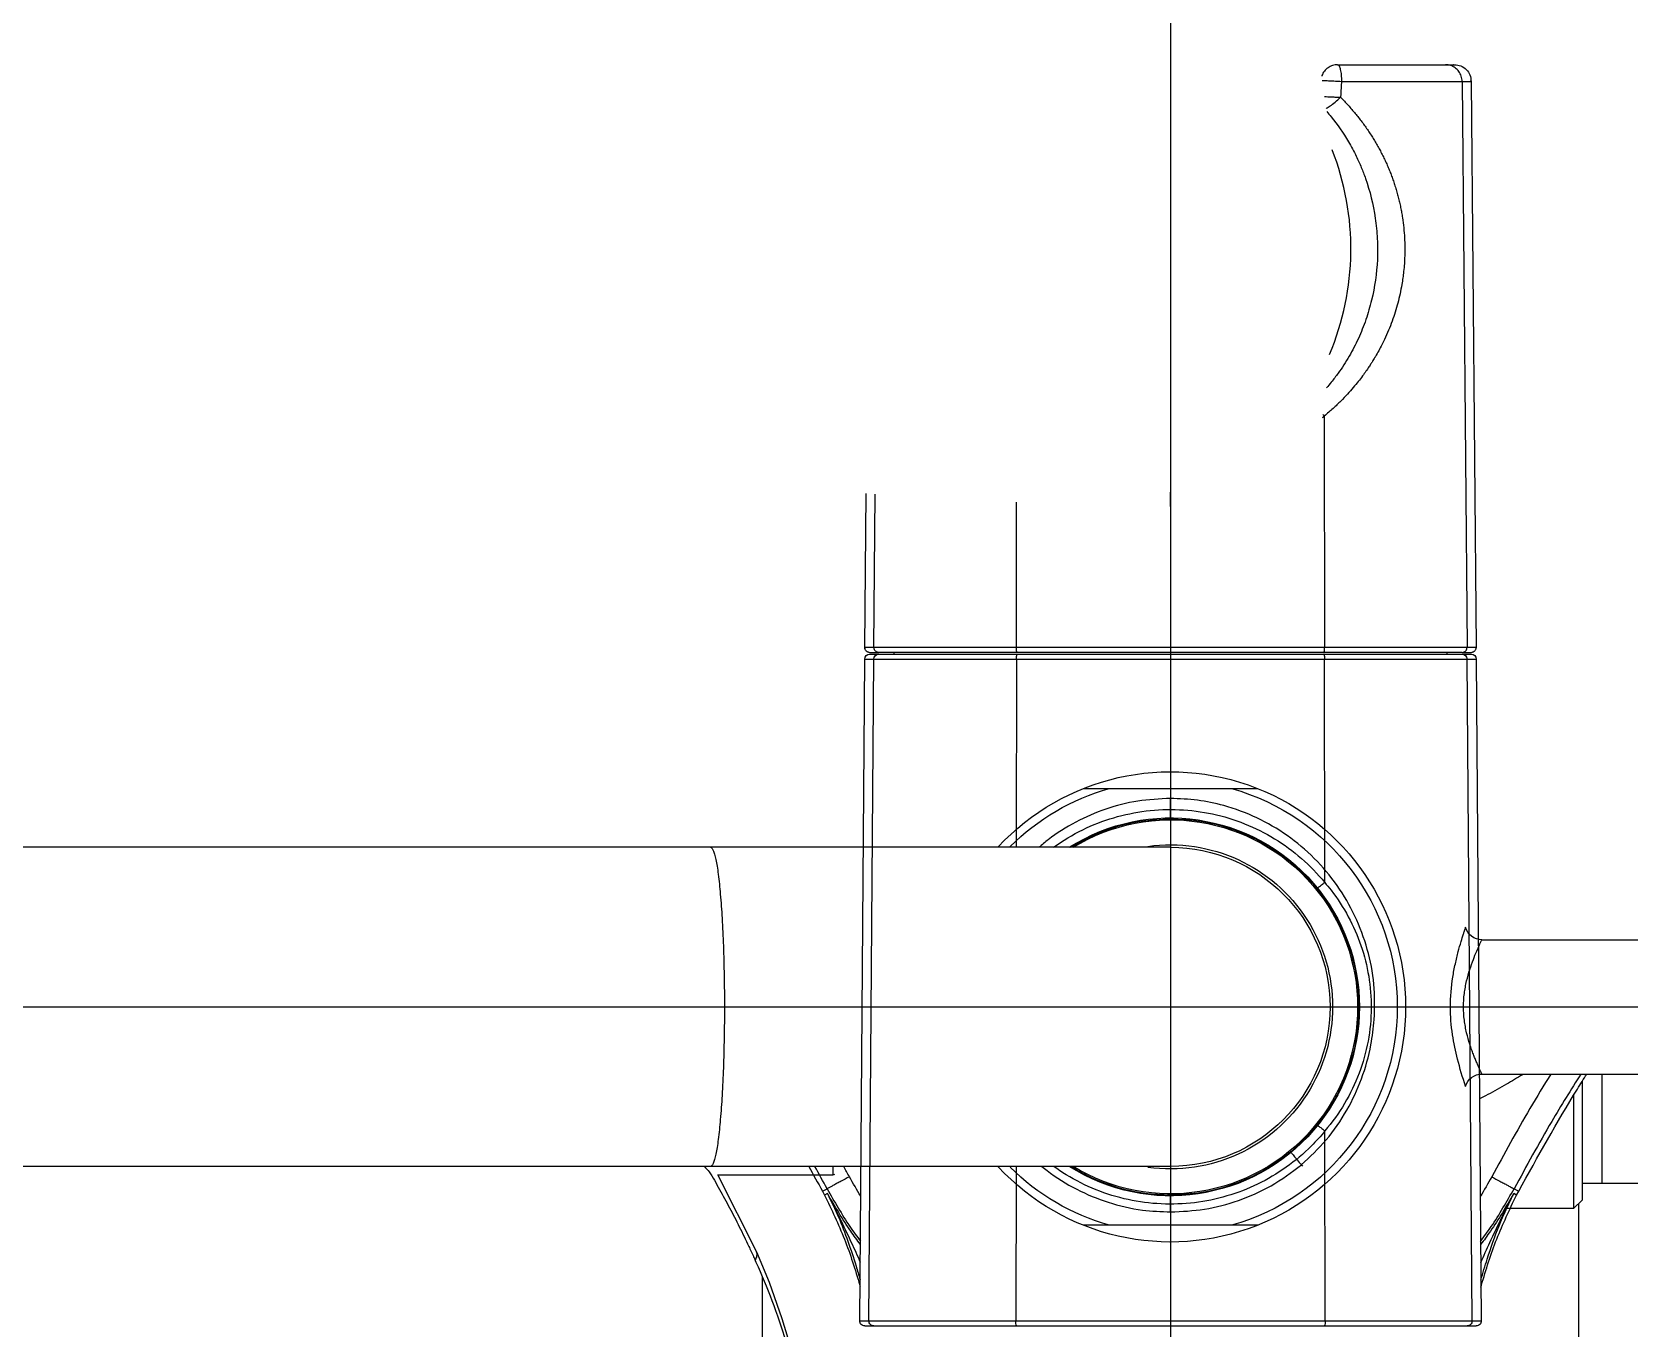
# Model space of a CAD drawing. Header units: millimetres. Extents: x 18456 to 179493, y -203649 to 469211.
# Drawn here: x 103222.5 to 103317.6, y -179253.3 to -179176.1 of the extents above; entities that cross this region are included whole.
import ezdxf

# ---------------------------------------------------------------- set-up
doc = ezdxf.new("R2010")
doc.units = ezdxf.units.MM
doc.layers.add('X-평면도(기본형)$0$FUR', color=6, linetype='Continuous', true_color=0xff00ff)

# ---------------------------------------------------------------- blocks, each defined once
blk = doc.blocks.new('X-평면도(기본형)$0$A$C5C7666B6')
at = {"layer": 'X-평면도(기본형)$0$FUR', "color": 1, "true_color": 0xff0000}
for p, q in [((94.3, 283.569), (94.3, 19.863)), ((600.324, 125.355), (-4.7, 125.355))]:
    blk.add_line(p, q, dxfattribs=at)
at = {"layer": 'X-평면도(기본형)$0$FUR'}
for p, q in [((77.456, 181.455), (77.397, 181.455)), ((76.397, 180.464), (76.103, 146.758)), ((76.457, 180.464), (76.397, 180.464)), ((76.938, 180.464), (76.646, 146.758)), ((85.145, 160.533), (85.13, 146.758)), ((103.47, 146.758), (103.461, 155.407)), ((111.954, 146.758), (111.875, 155.891)), ((112.497, 146.751), (112.417, 155.919)), ((76.163, 146.758), (76.103, 146.758)), ((76.463, 146.455), (76.369, 146.458)), ((77.85, 146.455), (77.85, 146.355)), ((110.75, 146.355), (110.75, 146.455)), ((112.232, 146.458), (112.137, 146.455)), ((112.437, 146.758), (112.497, 146.758)), ((76.1, 146.058), (75.802, 106.658)), ((76.644, 146.058), (76.1, 146.058)), ((76.348, 106.658), (76.644, 146.058)), ((76.942, 146.355), (76.4, 146.355)), ((85.13, 146.058), (76.644, 146.058)), ((85.165, 146.355), (76.942, 146.355)), ((103.47, 146.058), (85.13, 146.058)), ((103.435, 146.355), (85.165, 146.355)), ((111.658, 146.355), (103.435, 146.355)), ((103.47, 146.058), (103.48, 134.855)), ((111.956, 146.058), (103.47, 146.058)), ((112.2, 146.355), (111.658, 146.355)), ((112.252, 106.658), (111.956, 146.058)), ((112.5, 146.058), (111.956, 146.058)), ((112.798, 106.658), (112.5, 146.058)), ((94.294, 137.544), (94.294, 137.765)), ((94.294, 137.324), (94.294, 137.544)), ((94.294, 137.114), (94.294, 137.324)), ((94.294, 136.927), (94.294, 137.114)), ((94.294, 136.77), (94.294, 136.927)), ((94.294, 136.652), (94.294, 136.77)), ((94.294, 136.578), (94.294, 136.652)), ((94.294, 136.553), (94.294, 136.578)), ((94.3, 134.855), (499.834, 134.855)), ((75.773, 129.355), (58.5, 129.355)), ((75.773, 121.355), (58.5, 121.355)), ((68.6, 114.855), (68.6, 121.355)), ((69.8, 120.909), (69.8, 113.855)), ((70.3, 120.094), (70.3, 113.355)), ((76.728, 120.616), (76.736, 120.641)), ((94.3, 115.855), (499.834, 115.855)), ((114.4, 115.855), (114.4, 115.355)), ((121.253, 115.355), (114.4, 115.355)), ((121.264, 115.378), (118.944, 110.776)), ((69.8, 114.855), (56.6, 114.855)), ((73.842, 114.527), (73.571, 114.383)), ((73.7, 114.142), (73.571, 114.383)), ((73.7, 114.142), (73.868, 114.234)), ((94.294, 113.143), (94.294, 114.143)), ((114.721, 114.234), (114.889, 114.142)), ((115.018, 114.383), (114.747, 114.527)), ((115.018, 114.383), (114.889, 114.142)), ((69.8, 113.855), (70.3, 113.355)), ((70, 113.655), (70, 80.905)), ((70.3, 113.355), (74.3, 113.355)), ((118.943, 110.775), (118.944, 110.776)), ((119.024, 110.255), (118.983, 110.162)), ((118.6, 109.292), (118.6, 49.709)), ((76.348, 106.658), (75.802, 106.658)), ((85.095, 106.658), (76.348, 106.658)), ((103.505, 106.658), (85.095, 106.658)), ((112.252, 106.658), (103.505, 106.658)), ((112.798, 106.658), (112.252, 106.658)), ((76.646, 106.355), (76.102, 106.355)), ((85.13, 106.355), (76.646, 106.355)), ((103.47, 106.355), (85.13, 106.355)), ((111.954, 106.355), (103.47, 106.355)), ((112.498, 106.355), (111.954, 106.355))]:
    blk.add_line(p, q, dxfattribs=at)
at = {"layer": 'X-평면도(기본형)$0$FUR', "color": 8, "true_color": 0x808080}
for p, q in [((85.118, 132.764), (85.13, 146.058)), ((99.496, 138.355), (89.104, 138.355)), ((85.095, 106.658), (85.105, 117.97)), ((86.508, 115.948), (86.445, 115.871)), ((103.497, 115.855), (103.505, 106.658)), ((89.104, 112.355), (99.496, 112.355))]:
    blk.add_line(p, q, dxfattribs=at)
at = {"layer": 'X-평면도(기본형)$0$FUR'}
blk.add_lwpolyline([(118.943, 110.775), (118.198, 108.958), (117.441, 106.793), (116.869, 104.916)], dxfattribs=at)
at = {"layer": 'X-평면도(기본형)$0$FUR', "color": 8, "true_color": 0x808080, "extrusion": (0, 0, -1)}
blk.add_arc((-99.699, 170.486), 16.14, 337.10446, 21.43631, dxfattribs=at)
at = {"layer": 'X-평면도(기본형)$0$FUR'}
for centre, radius, start, end in [((76.4, 146.055), 0.3, 90, 179.56667), ((76.943, 146.056), 0.299, 90.20002, 179.76952), ((85.785, 146.131), 0.659, 160.0733, 186.35585), ((102.815, 146.131), 0.659, 353.64342, 19.92743), ((111.657, 146.056), 0.299, 0.23048, 89.80034), ((112.2, 146.055), 0.3, 0.43333, 90), ((94.3, 125.355), 9.65, 81.99399, 278.00601), ((94.3, 125.355), 9.5, 90, 270), ((75.763, 130.355), 1, 270, 344.90459), ((75.763, 120.355), 1, 15.09541, 90), ((114.4, 115.855), 0.5, 258, 270), ((76.102, 106.655), 0.3, 179.56667, 270), ((76.647, 106.654), 0.299, 179.36831, 269.79613), ((85.763, 106.583), 0.672, 173.60156, 199.76782), ((102.837, 106.583), 0.672, 340.23235, 6.39862), ((111.953, 106.654), 0.299, 270.20387, 0.63169), ((112.498, 106.655), 0.3, 270, 0.43333)]:
    blk.add_arc(centre, radius, start, end, dxfattribs=at)
at = {"layer": 'X-평면도(기본형)$0$FUR', "color": 8, "true_color": 0x808080}
for centre, radius, start, end in [((94.3, 125.355), 14, 42.90774, 317.09226), ((94.3, 125.355), 13.5, 105.64247, 254.35753), ((94.3, 125.355), 13.5, 45.00492, 74.35753), ((94.3, 125.355), 11.25, 57.61247, 302.38753), ((94.294, 125.355), 11.135, 58.55477, 301.44523), ((94.3, 125.355), 13.5, 285.64247, 314.99508)]:
    blk.add_arc(centre, radius, start, end, dxfattribs=at)
at = {"layer": 'X-평면도(기본형)$0$FUR'}
for points, knots in [([(77.397, 181.455), (77.266, 181.44), (77.006, 181.411), (76.676, 181.182), (76.445, 180.855), (76.413, 180.594), (76.397, 180.464)], [0, 0, 0, 0, 0.250001, 0.5, 0.749998, 1, 1, 1, 1]), ([(76.938, 180.464), (76.939, 180.568), (76.956, 180.672), (77.021, 180.87), (77.07, 180.963), (77.192, 181.131), (77.266, 181.205), (77.434, 181.327), (77.527, 181.375), (77.724, 181.439), (77.828, 181.455), (77.931, 181.455)], [0, 0, 0, 0, 0.2, 0.2, 0.4, 0.4, 0.6, 0.6, 0.8, 0.8, 1, 1, 1, 1]), ([(77.931, 181.455), (77.72, 181.455), (77.403, 181.455), (77.443, 181.455), (77.456, 181.455)], [0, 0, 0, 0, 0.666627, 1, 1, 1, 1]), ([(84.351, 181.455), (83.786, 181.455), (83.218, 181.455), (81.843, 181.455), (81.05, 181.455), (79.709, 181.455), (79.144, 181.455), (78.316, 181.455), (78.042, 181.455), (77.931, 181.455)], [0, 0, 0, 0, 0.173987, 0.173987, 0.456144, 0.456144, 0.738301, 0.738301, 1.020457, 1.020457, 1.020457, 1.020457]), ([(84.351, 181.455), (84.344, 181.454), (84.329, 181.453), (84.309, 181.44), (84.292, 181.422), (84.277, 181.402), (84.253, 181.363), (84.223, 181.292), (84.188, 181.166), (84.159, 181.014), (84.138, 180.838), (84.125, 180.653), (84.123, 180.526), (84.122, 180.464)], [0, 0, 0, 0, 0.0632772, 0.1199454, 0.1699939, 0.2134243, 0.2502462, 0.3814301, 0.5001633, 0.6307402, 0.7573102, 0.8802502, 1, 1, 1, 1]), ([(84.351, 181.455), (84.452, 181.455), (84.553, 181.44), (84.747, 181.379), (84.839, 181.334), (85.005, 181.219), (85.079, 181.148), (85.203, 180.988), (85.253, 180.899), (85.292, 180.795), (85.295, 180.785), (85.298, 180.776)], [0, 0, 0, 0, 0.2, 0.2, 0.4, 0.4, 0.6, 0.6, 0.8, 0.8, 0.8194978, 0.8194978, 0.8194978, 0.8194978]), ([(76.938, 180.464), (76.724, 180.464), (76.404, 180.464), (76.444, 180.464), (76.457, 180.464)], [0, 0, 0, 0, 0.666667, 1, 1, 1, 1]), ([(84.122, 180.464), (83.19, 180.464), (82.293, 180.464), (80.647, 180.464), (79.9, 180.464), (78.625, 180.464), (78.097, 180.464), (77.31, 180.464), (77.051, 180.464), (76.938, 180.464)], [0, 0, 0, 0, 0.25, 0.25, 0.5, 0.5, 0.75, 0.75, 1, 1, 1, 1]), ([(85.261, 180.512), (85.22, 180.512), (85.166, 180.511), (85.022, 180.506), (84.926, 180.503), (84.714, 180.494), (84.598, 180.489), (84.36, 180.477), (84.239, 180.471), (84.122, 180.464)], [0.2354294, 0.2354294, 0.2354294, 0.2354294, 0.4, 0.4, 0.6, 0.6, 0.8, 0.8, 1, 1, 1, 1]), ([(84.122, 180.464), (84.126, 180.401), (84.129, 180.338), (84.148, 180.021), (84.163, 179.766), (84.178, 179.512)], [1.65944625, 1.65944625, 1.65944625, 1.65944625, 1.67833188, 1.67833188, 1.75485151, 1.75485151, 1.75485151, 1.75485151]), ([(85.125, 179.555), (85.093, 179.554), (85.004, 179.551), (84.837, 179.545), (84.66, 179.537), (84.531, 179.53), (84.456, 179.527), (84.4, 179.524), (84.344, 179.521), (84.291, 179.518), (84.236, 179.515), (84.199, 179.513), (84.178, 179.512)], [0.4226013, 0.4226013, 0.4226013, 0.4226013, 0.4999817, 0.6248691, 0.7497584, 0.8122995, 0.8435822, 0.8748658, 0.9061502, 0.9374344, 0.9641362, 1, 1, 1, 1]), ([(85.026, 178.855), (85.023, 178.856), (85.02, 178.857), (84.957, 178.888), (84.879, 178.938), (84.698, 179.066), (84.596, 179.145), (84.386, 179.32), (84.279, 179.416), (84.178, 179.512)], [0.2382534, 0.2382534, 0.2382534, 0.2382534, 0.25, 0.25, 0.5, 0.5, 0.75, 0.75, 1, 1, 1, 1]), ([(94.294, 155.147), (94.294, 155.261), (94.294, 155.496), (94.294, 155.782), (94.294, 155.973), (94.294, 155.996), (94.294, 156.008)], [0, 0, 0, 0, 0.244852, 0.504088, 0.761077, 1, 1, 1, 1]), ([(76.103, 146.758), (76.107, 146.713), (76.113, 146.653), (76.16, 146.579), (76.19, 146.546), (76.207, 146.53), (76.217, 146.521), (76.226, 146.515), (76.232, 146.51), (76.238, 146.506), (76.247, 146.5), (76.258, 146.494), (76.275, 146.484), (76.295, 146.476), (76.328, 146.464), (76.353, 146.459), (76.364, 146.458), (76.369, 146.458)], [0, 0, 0, 0, 0.2838117, 0.3848772, 0.4191184, 0.4320017, 0.4425615, 0.4473442, 0.4520798, 0.4570305, 0.4624524, 0.4754947, 0.4924677, 0.5409015, 0.6117077, 0.8309336, 1, 1, 1, 1]), ([(76.163, 146.758), (76.15, 146.758), (76.109, 146.758), (76.431, 146.758), (76.646, 146.758)], [0, 0, 0, 0, 0.333333, 1, 1, 1, 1]), ([(76.944, 146.455), (76.729, 146.455), (76.414, 146.455), (76.451, 146.455), (76.463, 146.455)], [0, 0, 0, 0, 0.681666, 1, 1, 1, 1]), ([(76.646, 146.758), (76.773, 146.758), (77.081, 146.758), (78.022, 146.758), (78.656, 146.758), (80.181, 146.758), (81.071, 146.758), (83.011, 146.758), (84.06, 146.758), (85.13, 146.758)], [0, 0, 0, 0, 0.25, 0.25, 0.5, 0.5, 0.75, 0.75, 1, 1, 1, 1]), ([(76.944, 146.455), (76.912, 146.455), (76.881, 146.46), (76.821, 146.48), (76.793, 146.495), (76.743, 146.532), (76.72, 146.555), (76.684, 146.606), (76.669, 146.635), (76.65, 146.695), (76.646, 146.726), (76.646, 146.758)], [0, 0, 0, 0, 0.2, 0.2, 0.4, 0.4, 0.6, 0.6, 0.8, 0.8, 1, 1, 1, 1]), ([(76.944, 146.455), (77.068, 146.455), (77.374, 146.455), (78.3, 146.455), (78.932, 146.455), (80.431, 146.455), (81.319, 146.455), (83.177, 146.455), (84.17, 146.455), (85.166, 146.455)], [0, 0, 0, 0, 0.315536, 0.315536, 0.631073, 0.631073, 0.946609, 0.946609, 1.247474, 1.247474, 1.247474, 1.247474]), ([(85.13, 146.758), (88.165, 146.758), (91.233, 146.758), (95.834, 146.758), (97.367, 146.758), (99.662, 146.758), (100.807, 146.758), (101.95, 146.758), (102.71, 146.758), (103.089, 146.758), (103.47, 146.758)], [0, 0, 0, 0, 0.5, 0.5, 0.75, 0.75, 0.875, 0.9375, 0.9375, 1, 1, 1, 1]), ([(85.166, 146.455), (85.162, 146.455), (85.158, 146.46), (85.151, 146.48), (85.148, 146.495), (85.142, 146.532), (85.139, 146.555), (85.135, 146.606), (85.133, 146.635), (85.131, 146.695), (85.13, 146.726), (85.13, 146.758)], [0, 0, 0, 0, 0.2, 0.2, 0.4, 0.4, 0.6, 0.6, 0.8, 0.8, 1, 1, 1, 1]), ([(85.166, 146.455), (87.007, 146.455), (88.856, 146.455), (92.56, 146.455), (94.416, 146.455), (98.664, 146.455), (101.056, 146.455), (103.434, 146.455)], [0, 0, 0, 0, 0.556142, 0.556142, 1.112284, 1.112284, 1.830937, 1.830937, 1.830937, 1.830937]), ([(103.434, 146.455), (103.438, 146.455), (103.442, 146.46), (103.449, 146.48), (103.452, 146.495), (103.458, 146.532), (103.461, 146.555), (103.465, 146.606), (103.467, 146.635), (103.469, 146.695), (103.47, 146.726), (103.47, 146.758)], [0, 0, 0, 0, 0.2, 0.2, 0.4, 0.4, 0.6, 0.6, 0.8, 0.8, 1, 1, 1, 1]), ([(103.434, 146.455), (104.479, 146.455), (105.516, 146.455), (107.405, 146.455), (108.282, 146.455), (109.758, 146.455), (110.377, 146.455), (111.253, 146.455), (111.538, 146.455), (111.656, 146.455)], [0, 0, 0, 0, 0.315536, 0.315536, 0.631073, 0.631073, 0.946609, 0.946609, 1.247474, 1.247474, 1.247474, 1.247474]), ([(103.47, 146.758), (104.54, 146.758), (105.589, 146.758), (107.529, 146.758), (108.419, 146.758), (109.944, 146.758), (110.578, 146.758), (111.519, 146.758), (111.827, 146.758), (111.954, 146.758)], [0, 0, 0, 0, 0.25, 0.25, 0.5, 0.5, 0.75, 0.75, 1, 1, 1, 1]), ([(111.656, 146.455), (111.688, 146.455), (111.719, 146.46), (111.779, 146.48), (111.807, 146.495), (111.857, 146.532), (111.88, 146.555), (111.916, 146.606), (111.931, 146.635), (111.95, 146.695), (111.954, 146.726), (111.954, 146.758)], [0, 0, 0, 0, 0.2, 0.2, 0.4, 0.4, 0.6, 0.6, 0.8, 0.8, 1, 1, 1, 1]), ([(112.137, 146.455), (112.147, 146.455), (112.182, 146.455), (111.873, 146.455), (111.656, 146.455)], [0, 0, 0, 0, 0.297847, 1, 1, 1, 1]), ([(111.954, 146.758), (112.169, 146.758), (112.491, 146.758), (112.45, 146.758), (112.437, 146.758)], [0, 0, 0, 0, 0.666667, 1, 1, 1, 1]), ([(112.232, 146.458), (112.24, 146.459), (112.255, 146.46), (112.291, 146.469), (112.328, 146.484), (112.363, 146.505), (112.38, 146.518), (112.392, 146.528), (112.404, 146.538), (112.42, 146.554), (112.448, 146.588), (112.489, 146.661), (112.494, 146.717), (112.497, 146.758)], [0, 0, 0, 0, 0.229818, 0.451038, 0.581782, 0.620062, 0.634264, 0.646309, 0.657415, 0.668848, 0.696001, 0.774388, 1, 1, 1, 1]), ([(121.685, 134.855), (121.654, 134.855), (121.605, 134.817), (121.559, 134.748), (121.5, 134.628), (121.434, 134.42), (121.36, 134.106), (121.288, 133.708), (121.19, 133.022), (121.086, 131.989), (120.987, 130.567), (120.913, 128.945), (120.868, 127.185), (120.857, 125.973), (120.857, 125.355)], [0, 0, 0, 0, 0.09316, 0.163051, 0.252255, 0.492104, 0.815368, 1.220683, 1.705011, 2.893102, 4.336378, 5.98058, 7.763309, 9.616764, 9.616764, 9.616764, 9.616764]), ([(85.565, 132.445), (85.563, 132.442), (85.553, 132.445), (85.521, 132.463), (85.497, 132.477), (85.44, 132.516), (85.406, 132.54), (85.331, 132.596), (85.29, 132.627), (85.205, 132.694), (85.161, 132.729), (85.118, 132.764)], [-0.000003, -0.000003, -0.000003, -0.000003, 0.199993, 0.199993, 0.399995, 0.399995, 0.599997, 0.599997, 0.799998, 0.799998, 1, 1, 1, 1]), ([(76.855, 125.355), (76.855, 125.62), (76.821, 126.14), (76.684, 126.885), (76.493, 127.561), (76.285, 128.149), (76.088, 128.634), (75.943, 128.965), (75.851, 129.166), (75.806, 129.263), (75.777, 129.322), (75.766, 129.349), (75.763, 129.355)], [0, 0, 0, 0, 0.794228, 1.558423, 2.267341, 2.89886, 3.430061, 3.836063, 3.984336, 4.09237, 4.158164, 4.180191, 4.180191, 4.180191, 4.180191]), ([(77.636, 125.355), (77.635, 125.946), (77.562, 126.811), (77.353, 127.9), (77.181, 128.608), (77.014, 129.2), (76.887, 129.608), (76.807, 129.858), (76.762, 129.987), (76.741, 130.063), (76.728, 130.095)], [0, 0, 0, 0, 1.771072, 2.590145, 3.327868, 3.953884, 4.435438, 4.611929, 4.74071, 4.845522, 4.845522, 4.845522, 4.845522]), ([(75.763, 121.355), (75.761, 121.356), (75.77, 121.366), (75.771, 121.377), (75.786, 121.404), (75.801, 121.438), (75.822, 121.482), (75.858, 121.56), (75.912, 121.679), (75.988, 121.848), (76.075, 122.049), (76.171, 122.28), (76.273, 122.539), (76.378, 122.825), (76.521, 123.248), (76.684, 123.826), (76.821, 124.571), (76.855, 125.091), (76.855, 125.355)], [0, 0, 0, 0, 0.005506, 0.022025, 0.049526, 0.087819, 0.136673, 0.195852, 0.344122, 0.529886, 0.75013, 1.00169, 1.281362, 1.586071, 1.912942, 2.621855, 3.386049, 4.18028, 4.18028, 4.18028, 4.18028]), ([(76.736, 120.641), (76.912, 121.167), (77.219, 122.174), (77.551, 123.748), (77.635, 124.8), (77.636, 125.355)], [0, 0, 0, 0, 1.665758, 3.153867, 4.8189, 4.8189, 4.8189, 4.8189]), ([(120.857, 125.355), (120.857, 124.738), (120.868, 123.525), (120.913, 121.766), (120.987, 120.144), (121.086, 118.722), (121.19, 117.688), (121.288, 117.003), (121.36, 116.605), (121.434, 116.29), (121.5, 116.083), (121.559, 115.963), (121.605, 115.894), (121.654, 115.855), (121.685, 115.855)], [0, 0, 0, 0, 1.853456, 3.636185, 5.280387, 6.723662, 7.911753, 8.396081, 8.801396, 9.12466, 9.364509, 9.453713, 9.523605, 9.616764, 9.616764, 9.616764, 9.616764]), ([(73.571, 114.383), (72.434, 116.427), (71.126, 118.776), (69.707, 121.059), (69.521, 121.355)], [0, 0, 0, 0, 0.3331978, 0.383066, 0.383066, 0.383066, 0.383066]), ([(69.868, 121.355), (70.459, 120.422), (71.851, 118.186), (73.111, 115.871), (73.842, 114.527)], [0.1390638, 0.1390638, 0.1390638, 0.1390638, 0.5, 1, 1, 1, 1]), ([(71.649, 121.355), (72.074, 120.674), (73.306, 118.666), (74.432, 116.597), (75.174, 115.232)], [0.2414288, 0.2414288, 0.2414288, 0.2414288, 0.5, 1, 1, 1, 1]), ([(73.28, 121.355), (73.301, 121.343), (73.639, 121.136), (74.346, 120.718), (75.203, 120.243), (75.74, 119.959), (75.902, 119.875)], [0.1926406, 0.1926406, 0.1926406, 0.1926406, 0.1967999, 0.2597338, 0.3316489, 0.3626308, 0.3626308, 0.3626308, 0.3626308]), ([(75.174, 115.232), (75.008, 115.144), (74.753, 115.009), (74.446, 114.847), (74.234, 114.734), (74.062, 114.643), (73.894, 114.554), (73.863, 114.538), (73.842, 114.527)], [0, 0, 0, 0, 0.239696, 0.368512, 0.499999, 0.631486, 0.760301, 1, 1, 1, 1]), ([(113.414, 115.232), (113.581, 115.144), (113.836, 115.009), (114.144, 114.846), (114.356, 114.734), (114.527, 114.643), (114.695, 114.554), (114.726, 114.538), (114.747, 114.527)], [0, 0, 0, 0, 0.240052, 0.368975, 0.500495, 0.631944, 0.760658, 1, 1, 1, 1]), ([(122.052, 115.855), (122.051, 115.854), (122.05, 115.853), (122.049, 115.852), (121.951, 115.747), (121.853, 115.641), (121.766, 115.529), (121.645, 115.373), (121.438, 115.021), (121.155, 114.48), (120.846, 113.939), (120.546, 113.392), (120.256, 112.832), (119.867, 112.069), (119.592, 111.486), (119.407, 111.096)], [-0.433045, -0.433045, -0.433045, -0.433045, -0.427923, -0.427923, -0.427923, 0, 0, 0, 0.591636, 1.217745, 1.835703, 2.457894, 3.090241, 3.728333, 5.024616, 5.024616, 5.024616, 5.024616]), ([(75.817, 108.666), (75.807, 108.704), (75.534, 109.673), (74.942, 111.547), (74.113, 113.281), (73.7, 114.142)], [0.6608901, 0.6608901, 0.6608901, 0.6608901, 0.6677424, 0.8349282, 1, 1, 1, 1]), ([(75.838, 111.387), (75.62, 111.675), (74.897, 112.685), (74.28, 113.762), (73.842, 114.527)], [0.92573527, 0.92573527, 0.92573527, 0.92573527, 0.94732974, 1, 1, 1, 1]), ([(73.868, 114.234), (74.314, 113.476), (74.926, 112.434), (75.637, 111.459), (75.837, 111.198)], [0, 0, 0, 0, 0.05287601, 0.0726415, 0.0726415, 0.0726415, 0.0726415]), ([(75.828, 110.122), (75.651, 110.529), (75.017, 111.94), (74.347, 113.277), (73.868, 114.234)], [0.6428681, 0.6428681, 0.6428681, 0.6428681, 0.7445637, 1, 1, 1, 1]), ([(75.821, 109.087), (75.7, 109.511), (75.36, 110.634), (74.746, 112.398), (74.166, 113.611), (73.868, 114.234)], [0.5416296, 0.5416296, 0.5416296, 0.5416296, 0.6432602, 0.8169239, 1, 1, 1, 1]), ([(114.747, 114.527), (114.309, 113.762), (113.695, 112.69), (112.976, 111.685), (112.762, 111.402)], [0, 0, 0, 0, 0.05267022, 0.0739003, 0.0739003, 0.0739003, 0.0739003]), ([(112.763, 111.212), (112.959, 111.468), (113.666, 112.44), (114.275, 113.476), (114.721, 114.234)], [0.92772234, 0.92772234, 0.92772234, 0.92772234, 0.94712407, 1, 1, 1, 1]), ([(114.721, 114.234), (114.242, 113.277), (113.575, 111.948), (112.945, 110.546), (112.771, 110.147)], [0, 0, 0, 0, 0.2554281, 0.3550395, 0.3550395, 0.3550395, 0.3550395]), ([(114.721, 114.234), (114.497, 113.777), (114.058, 112.882), (113.506, 111.433), (113.088, 110.177), (112.856, 109.397), (112.779, 109.127)], [0, 0, 0, 0, 0.1354563, 0.2652998, 0.3906778, 0.4552987, 0.4552987, 0.4552987, 0.4552987]), ([(114.889, 114.142), (114.476, 113.281), (113.646, 111.547), (113.059, 109.686), (112.789, 108.73), (112.782, 108.705)], [0, 0, 0, 0, 0.1650713, 0.3322583, 0.3367979, 0.3367979, 0.3367979, 0.3367979]), ([(119.024, 110.255), (118.974, 110.337), (118.897, 110.505), (118.909, 110.697), (118.943, 110.775)], [0, 0, 0, 0, 0.28803, 0.5412069, 0.5412069, 0.5412069, 0.5412069]), ([(119.407, 111.096), (119.309, 110.888), (119.177, 110.61), (119.054, 110.327), (119.024, 110.255)], [0, 0, 0, 0, 0.6897011, 0.9236494, 0.9236494, 0.9236494, 0.9236494]), ([(118.983, 110.162), (118.64, 109.408), (117.992, 107.857), (117.455, 106.265), (117.202, 105.453)], [0, 0, 0, 0, 2.484401, 5.037105, 5.037105, 5.037105, 5.037105])]:
    blk.add_open_spline(points, degree=3, knots=knots, dxfattribs=at)
at = {"layer": 'X-평면도(기본형)$0$FUR', "color": 8, "true_color": 0x808080}
for points, knots in [([(84.178, 179.512), (84.101, 179.434), (83.947, 179.279), (83.724, 179.04), (83.507, 178.796), (83.298, 178.551), (83.097, 178.302), (82.903, 178.05), (82.715, 177.793), (82.535, 177.533), (82.36, 177.269), (82.193, 177.001), (82.032, 176.73), (81.879, 176.455), (81.732, 176.178), (81.593, 175.898), (81.461, 175.616), (81.336, 175.331), (81.218, 175.044), (81.108, 174.755), (81.005, 174.462), (80.91, 174.166), (80.821, 173.867), (80.739, 173.565), (80.665, 173.261), (80.599, 172.956), (80.54, 172.648), (80.44, 172.047), (80.35, 171.187), (80.34, 170.116), (80.404, 169.189), (80.534, 168.249), (80.751, 167.256), (81.094, 166.163), (81.437, 165.345), (81.78, 164.646), (81.973, 164.295), (82.132, 164.025), (82.181, 163.944), (82.257, 163.819), (82.362, 163.652), (82.499, 163.443), (82.67, 163.193), (82.879, 162.904), (83.129, 162.579), (83.425, 162.219), (83.77, 161.828), (84.17, 161.411), (84.629, 160.971), (84.968, 160.683), (85.145, 160.533)], [0, 0, 0, 0, 0.015128, 0.030373, 0.045591, 0.06064, 0.075525, 0.090413, 0.105302, 0.120186, 0.135058, 0.149911, 0.164737, 0.17953, 0.194283, 0.208987, 0.223637, 0.238224, 0.252743, 0.267231, 0.281734, 0.296245, 0.310754, 0.325254, 0.339736, 0.354195, 0.368624, 0.383017, 0.438322, 0.487175, 0.529742, 0.565863, 0.618106, 0.670851, 0.726356, 0.74318, 0.781021, 0.783076, 0.787545, 0.794428, 0.803737, 0.8155, 0.82974, 0.846476, 0.865726, 0.887505, 0.91182, 0.938673, 0.968064, 1, 1, 1, 1]), ([(85, 178.673), (84.91, 178.569), (84.431, 177.997), (83.82, 177.115), (83.267, 176.082), (82.938, 175.35), (82.48, 174.155), (82.128, 172.732), (81.967, 171.092), (81.963, 169.443), (82.197, 167.811), (82.651, 166.265), (83.024, 165.333), (83.375, 164.614), (83.663, 164.088), (83.977, 163.577), (84.329, 163.062), (84.676, 162.608), (84.915, 162.323), (85.012, 162.211)], [0.0106723, 0.0106723, 0.0106723, 0.0106723, 0.0317851, 0.1255407, 0.1765197, 0.2143484, 0.2506053, 0.3754017, 0.4380418, 0.5004597, 0.6249028, 0.6874478, 0.7501962, 0.7814395, 0.8126376, 0.843868, 0.875192, 0.909558, 0.9324394, 0.9324394, 0.9324394, 0.9324394]), ([(82.165, 124.599), (82.15, 125.303), (82.12, 126.712), (82.528, 128.796), (83.265, 130.778), (84.329, 132.61), (85.694, 134.234), (87.309, 135.6), (89.136, 136.664), (90.955, 137.337), (92.693, 137.702), (93.761, 137.744), (94.294, 137.765)], [0, 0, 0, 0, 0.1058983, 0.2118046, 0.3178422, 0.4238782, 0.5297865, 0.6356727, 0.739427, 0.8431442, 0.9215759, 1, 1, 1, 1]), ([(101.263, 134.855), (100.712, 135.254), (100.126, 135.606), (98.344, 136.477), (97.053, 136.86), (94.443, 137.181), (93.086, 137.12), (90.499, 136.563), (89.234, 136.058), (86.976, 134.678), (85.953, 133.786), (85.118, 132.764)], [0.303045, 0.303045, 0.303045, 0.303045, 0.50525, 0.50525, 0.8959, 0.8959, 1.289512, 1.289512, 1.685356, 1.685356, 2.081069, 2.081069, 2.081069, 2.081069]), ([(94.294, 137.765), (94.95, 137.733), (96.26, 137.669), (98.169, 137.174), (99.965, 136.398), (101.264, 135.568), (101.954, 135.012), (102.137, 134.855)], [0, 0, 0, 0, 0.0962503, 0.1925205, 0.2890293, 0.3855655, 0.4215713, 0.4215713, 0.4215713, 0.4215713]), ([(94.294, 136.553), (93.691, 136.524), (92.483, 136.466), (90.781, 136.032), (89.229, 135.386), (87.742, 134.498), (86.332, 133.312), (85.076, 131.821), (84.101, 130.138), (83.431, 128.317), (83.066, 126.402), (83.102, 125.107), (83.12, 124.46)], [0, 0, 0, 0, 0.095989, 0.191995, 0.278689, 0.365401, 0.471182, 0.576983, 0.682724, 0.788467, 0.894235, 1, 1, 1, 1]), ([(100.225, 134.855), (99.998, 134.997), (99.245, 135.429), (97.888, 136.011), (96.118, 136.465), (94.902, 136.524), (94.294, 136.553)], [0.6667448, 0.6667448, 0.6667448, 0.6667448, 0.7100955, 0.806737, 0.9033773, 1, 1, 1, 1]), ([(85.118, 132.764), (84.991, 132.615), (84.862, 132.456), (83.974, 131.307), (83.366, 130.181), (82.554, 127.823), (82.343, 126.548), (82.359, 123.968), (82.609, 122.635), (83.541, 120.166), (84.233, 118.993), (85.105, 117.97)], [0, 0, 0, 0, 0.057787, 0.057787, 0.429192, 0.429192, 0.806225, 0.806225, 1.203034, 1.203034, 1.599109, 1.599109, 1.599109, 1.599109]), ([(86.511, 115.947), (85.998, 116.426), (84.957, 117.398), (83.763, 119.156), (82.87, 121.073), (82.35, 122.907), (82.22, 124.097), (82.165, 124.597)], [0, 0, 0, 0, 0.210243, 0.427278, 0.633339, 0.845705, 1, 1, 1, 1]), ([(83.12, 124.46), (83.172, 124.014), (83.292, 122.971), (83.775, 121.333), (84.594, 119.631), (85.705, 118.038), (86.66, 117.163), (87.145, 116.718)], [0, 0, 0, 0, 0.152752, 0.35778, 0.569421, 0.781385, 1, 1, 1, 1]), ([(85.553, 118.281), (85.55, 118.284), (85.54, 118.282), (85.507, 118.266), (85.483, 118.252), (85.426, 118.215), (85.392, 118.191), (85.317, 118.137), (85.276, 118.106), (85.191, 118.04), (85.148, 118.005), (85.105, 117.97)], [-0.000015, -0.000015, -0.000015, -0.000015, 0.199988, 0.199988, 0.399992, 0.399992, 0.599995, 0.599995, 0.799998, 0.799998, 1.000001, 1.000001, 1.000001, 1.000001]), ([(85.105, 117.97), (85.356, 117.662), (85.633, 117.355), (86.837, 116.152), (87.932, 115.373), (90.283, 114.232), (91.572, 113.853), (94.179, 113.537), (95.535, 113.6), (98.121, 114.161), (99.386, 114.67), (100.766, 115.516), (101.012, 115.681), (101.253, 115.855)], [0, 0, 0, 0, 0.119158, 0.119158, 0.510779, 0.510779, 0.900605, 0.900605, 1.29392, 1.29392, 1.69007, 1.69007, 1.778646, 1.778646, 1.778646, 1.778646]), ([(87.145, 116.718), (87.135, 116.706), (87.116, 116.682), (86.968, 116.504), (86.758, 116.25), (86.591, 116.048), (86.508, 115.947)], [0, 0, 0, 0, 0.25, 0.500002, 0.750001, 1, 1, 1, 1]), ([(87.145, 116.718), (87.668, 116.328), (88.73, 115.535), (90.536, 114.738), (92.412, 114.233), (93.673, 114.173), (94.294, 114.143)], [0, 0, 0, 0, 0.25198, 0.512022, 0.759553, 1, 1, 1, 1]), ([(94.294, 113.143), (93.617, 113.175), (92.244, 113.241), (90.223, 113.786), (88.254, 114.648), (87.096, 115.51), (86.508, 115.947)], [0, 0, 0, 0, 0.240502, 0.487978, 0.739957, 1, 1, 1, 1]), ([(94.294, 114.143), (94.81, 114.164), (95.947, 114.21), (97.687, 114.615), (99.15, 115.217), (99.988, 115.687), (100.258, 115.855)], [0, 0, 0, 0, 0.1698187, 0.3743977, 0.5849094, 0.6896552, 0.6896552, 0.6896552, 0.6896552]), ([(101.959, 115.855), (101.857, 115.771), (101.215, 115.251), (99.924, 114.456), (98.009, 113.663), (96.114, 113.217), (94.856, 113.166), (94.294, 113.143)], [0.1646231, 0.1646231, 0.1646231, 0.1646231, 0.2045789, 0.4150904, 0.6196695, 0.8301812, 1, 1, 1, 1])]:
    blk.add_open_spline(points, degree=3, knots=knots, dxfattribs=at)
at = {"layer": 'X-평면도(기본형)$0$FUR'}
for points in [[(85.236, 160.633), (85.205, 160.6), (85.175, 160.567), (85.145, 160.533)], [(85.145, 160.533), (85.185, 160.497), (85.225, 160.461), (85.266, 160.425)], [(75.174, 115.232), (75.4, 114.839), (75.625, 114.446), (75.858, 114.058)], [(112.742, 114.076), (112.971, 114.458), (113.193, 114.845), (113.414, 115.232)], [(113.414, 115.232), (113.528, 115.44), (113.641, 115.648), (113.754, 115.855)], [(114.747, 114.527), (114.988, 114.97), (115.229, 115.413), (115.471, 115.855)], [(115.839, 115.855), (115.564, 115.365), (115.291, 114.874), (115.018, 114.383)]]:
    blk.add_open_spline(points, degree=3, dxfattribs=at)
blk = doc.blocks.new('X-평면도(기본형)$0$A$C019C01BD')
at = {"layer": 'X-평면도(기본형)$0$FUR', "xscale": -1, "rotation": 90}
blk.add_blockref('X-평면도(기본형)$0$A$C5C7666B6', (198.484, 1200.297), dxfattribs=at)
blk = doc.blocks.new('X-평면도(기본형)$0$ba17001400')
at = {"layer": 'X-평면도(기본형)$0$FUR', "linetype": 'ByBlock', "rotation": 180}
blk.add_blockref('X-평면도(기본형)$0$A$C019C01BD', (1923.129, 1500.297), dxfattribs=at)

msp = doc.modelspace()

# ---------------------------------------------------------------- block references
at = {"rotation": 90.00000000000001}
msp.add_blockref('X-평면도(기본형)$0$ba17001400', (103684.568, -181084.154), dxfattribs=at)

doc.saveas('drawing.dxf')
